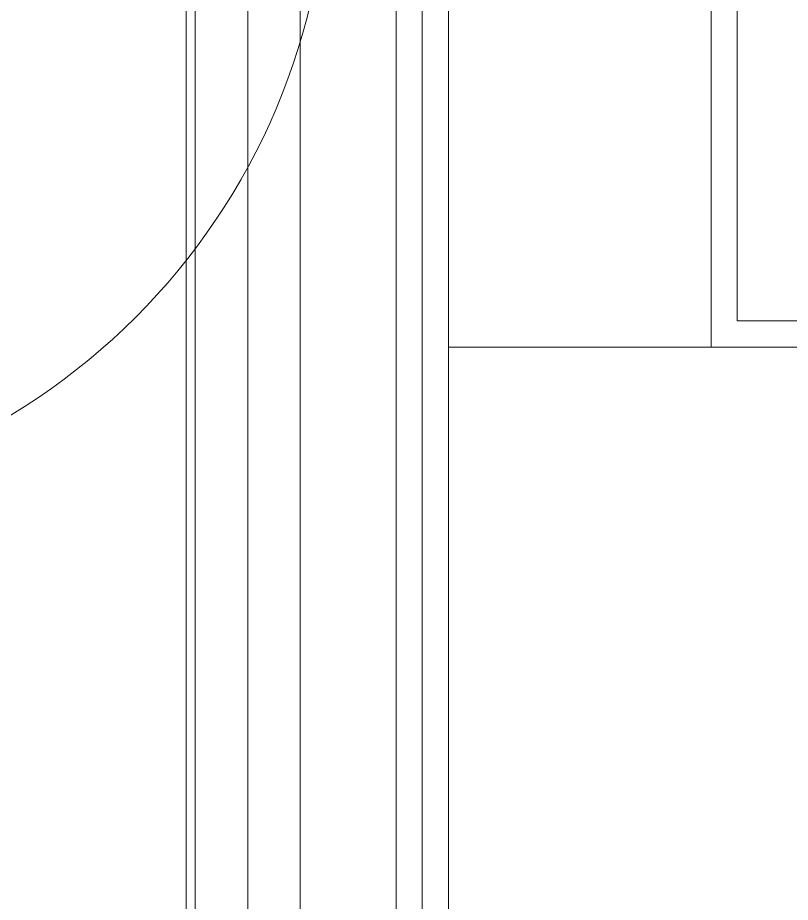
# Model space of a CAD drawing. Extents: x -9058 to 11890, y 0 to 4205.
# Drawn here: x 1732.2 to 1791.1, y 2933.6 to 3001 of the extents above; entities that cross this region are included whole.
import ezdxf
from ezdxf.enums import TextEntityAlignment as Align

# ---------------------------------------------------------------- set-up
doc = ezdxf.new("R2010")
doc.units = 0
doc.header["$MEASUREMENT"] = 0
doc.layers.get('0').update_dxf_attribs({"color": 9, "lineweight": 9})
doc.layers.add('M-TEFRIS2-015', color=129, linetype='Continuous', lineweight=9)
doc.layers.add('M-TEFRIS2-015 @ 20', color=129, linetype='Continuous', lineweight=9)
doc.styles.add('Arial', font='arial.ttf', dxfattribs={"height": 2.5})

# ---------------------------------------------------------------- blocks, each defined once
blk = doc.blocks.new('0a_elevationtarget-p')
blk.add_circle((0, 0), 2.5)
at = {"style": 'Arial'}
blk.add_attdef('BITMISKOT', text='', height=2, dxfattribs=at).set_placement((4.5, 0), align=Align.BOTTOM_LEFT)
blk.add_attdef('KABAKOT', text='', height=2, dxfattribs=at).set_placement((4.5, -0.5921), align=Align.TOP_LEFT)
blk = doc.blocks.new('*U674')
at = {"layer": 'M-TEFRIS2-015 @ 20', "xscale": 20, "yscale": 20, "zscale": -20, "rotation": 180}
blk.add_blockref('0a_elevationtarget-p', (1705.85, 3013.499), dxfattribs=at)

msp = doc.modelspace()

# ---------------------------------------------------------------- linework, layer by layer
at = {"layer": 'M-TEFRIS2-015'}
for points in [[(1787.058, 2977.873), (1787.058, 3047.873)], [(1765.058, 3044.09), (1765.058, 2859.1)], [(1749.758, 3035.873), (1749.758, 2855.873)], [(1753.758, 3035.873), (1753.758, 2855.873)], [(1761.058, 3035.873), (1761.058, 2855.873)], [(1763.058, 3035.873), (1763.058, 2855.873)], [(1765.058, 2975.873), (1765.058, 3035.873), (1785.058, 3035.873), (1785.058, 2975.873), (1785.058, 2975.873)], [(1745.058, 3030.873), (1745.058, 2860.873)], [(1745.758, 3030.873), (1745.758, 2860.873)], [(1787.058, 2913.873), (1827.058, 2913.873), (1827.058, 2977.873), (1787.058, 2977.873)], [(1785.058, 2975.873), (1765.058, 2975.873)]]:
    msp.add_lwpolyline(points, dxfattribs=at)
msp.add_lwpolyline([(1765.058, 2915.873), (1825.058, 2915.873), (1825.058, 2975.873), (1765.058, 2975.873)], close=True, dxfattribs=at)

# ---------------------------------------------------------------- block references
at = {"layer": 'M-TEFRIS2-015', "color": 6}
msp.add_blockref('*U674', (0, 0), dxfattribs=at)

doc.saveas('drawing.dxf')
